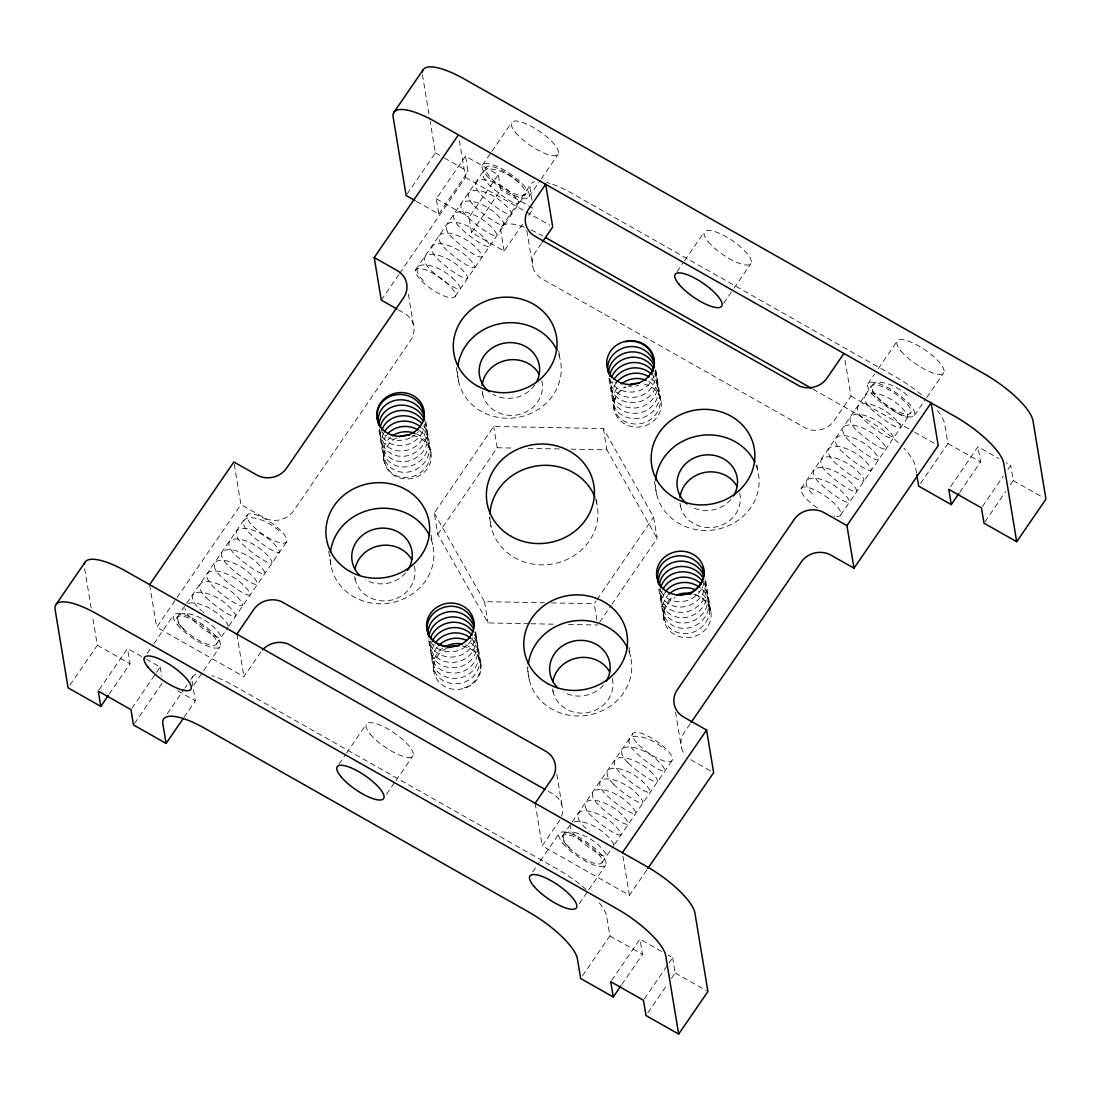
<?xml version="1.0" encoding="UTF-8"?>
<svg xmlns="http://www.w3.org/2000/svg" width="1101" height="1101" viewBox="0 0 1101 1101"><rect width="100%" height="100%" fill="white"/><g stroke="black" fill="none" stroke-linecap="round" stroke-linejoin="round"><path stroke-width="0.75" stroke-dasharray="5 3.75" d="M69.969 685.097L97.328 645.255L92.36 615.253M407.067 194.106L435.363 152.888L430.119 121.22M99.214 689.749L127.51 648.53L145.346 658.646M416.522 201.373L438.831 214.021L436.299 198.744L465.544 156.149L498.258 174.701L500.776 189.978L471.545 232.572L504.134 251.056L523.003 223.572M109.288 694.029L130.042 663.807L127.51 648.53M438.831 214.021L468.076 171.439L465.544 156.149M260.896 651.998L243.927 676.702L156.7 627.253L176.064 599.054M177.027 597.637L240.913 504.575L233.866 461.98M381.276 300.133L398.7 274.755M399.677 273.351L465.503 177.467L459.255 139.786M147.204 653.416L152.86 645.172M153.81 643.796L173.614 614.95M482.403 165.164L490.895 152.805M491.844 151.429L511.648 122.569M177.041 617.372L185.697 604.766M186.661 603.362L247.216 515.144M415.655 269.814L485.83 167.6M131.927 708.287L160.223 667.068L146.832 659.485M471.545 232.572L469.012 217.296L498.258 174.701M134.446 723.577L162.755 682.359M167.269 713.751L184.252 689.02M185.202 687.657L187.087 684.905M190.858 679.413L192.744 676.661M501.533 226.875L530.778 184.294M216.539 643.989L228.072 627.185M229.036 625.781L286.714 541.761M455.153 296.43L525.328 194.216M193.79 685.028L220.2 646.562M528.989 196.776L540.316 180.289M541.252 178.912L558.235 154.181M184.018 717.315L195.345 700.828L192.111 681.299A54.142 16.198 34.5 0 1 196.432 674.101M528.659 215.328L533.379 208.461L500.776 189.978M541.417 243.404L535.76 251.634A21.662 19.859 -9.4 0 0 542.242 278.98L806.634 428.702A21.662 19.859 -9.4 0 0 834.021 420.775L850.99 396.071L844.756 358.389M529.154 623.716L488.032 622.946L437.785 534.329L434.262 513.025L493.688 426.472L603.362 428.523L653.609 517.153L657.132 538.444L612.073 604.064M437.785 534.329L497.212 447.763L493.688 426.472M339.012 764.08L345.604 754.474M346.554 753.098L366.358 724.238M677.046 271.713L683.638 262.093M684.588 260.717L704.392 231.871M386.534 794.33L395.025 781.958M395.975 780.581L412.944 755.85M723.632 303.325L733.06 289.591M734.009 288.214L750.978 263.483M596.893 620.097L594.182 603.706L596.095 600.912M597.059 599.522L653.609 517.153M599.618 622.216L611.124 605.467M646.837 869.928L629.414 895.306L542.187 845.843L559.157 821.14A21.662 19.859 -9.4 0 0 560.519 818.827M532.691 872.006L539.297 862.386M540.247 861.023L559.115 833.54M867.905 383.754L874.497 374.147M878.281 368.642L897.136 341.172M562.528 835.962L571.185 823.355M572.148 821.965L632.717 733.748M801.143 488.417L871.331 386.19M690.121 723.908L684.327 732.344A21.662 19.859 -9.4 0 0 684.739 754.446M602.027 862.578L613.56 845.774M614.523 844.384L672.202 760.364M840.641 515.034L910.816 412.806M579.277 903.618L587.769 891.26M588.718 889.883L605.701 865.152M914.491 415.366L925.803 398.879M926.753 397.516L943.722 372.785M582.553 975.761L609.913 935.919L606.679 916.376A54.142 16.198 34.5 0 0 598.82 902.269M920.587 483.394L947.947 443.538L944.713 424.009A54.142 16.198 34.5 0 0 935.093 407.824M611.674 980.33L639.97 939.112L662.265 951.759M950.645 486.587L978.005 446.745L998.813 458.553M621.748 984.624L642.502 954.402L639.97 939.112M959.783 492.257L980.523 462.021L978.005 446.745M644.374 998.882L667.963 964.531M668.899 963.155L672.683 957.664L668.224 955.131M982.409 506.515L1003.162 476.279M1007.883 469.411L1010.704 465.296L1006.245 462.764M647.856 1012.782L667.66 983.936M671.431 978.445L675.202 972.94L672.683 957.664M984.941 521.791L1005.695 491.569M1010.415 484.688L1013.237 480.573L1010.704 465.296M497.212 447.763L514.346 448.093M528.053 448.341L560.615 448.96M570.896 449.153L606.885 449.827L657.132 538.444M434.262 513.025L484.509 601.641L544.486 602.77M551.34 602.908L594.182 603.706M530.875 623.758L554.863 624.198M568.57 624.46L597.705 625.01M435.363 152.888L442.795 157.099M444.281 157.938L468.076 171.439M947.947 443.538L980.523 462.021M1013.237 480.573L1042.977 497.432M465.503 177.467L524.626 211.007M526.113 211.846L549.771 225.251M850.99 396.071L913.087 431.275M914.559 432.115L938.217 445.533M812.799 389.08L866.515 419.536A54.142 16.198 34.5 0 1 899.668 443.992M436.299 198.744L469.012 217.296M398.411 309.849L404.108 313.083A21.662 19.859 -9.4 0 1 410.59 340.429L293.623 510.795A21.662 19.859 -9.4 0 1 263.745 517.525L240.913 504.575M690.809 759.69L713.641 772.641M548.215 791.261L552.674 793.793A21.662 19.859 -9.4 0 1 561.565 816.378M97.328 645.255L130.042 663.807M177.564 690.754L195.345 700.828M609.913 935.919L642.502 954.402M675.202 972.94L706.429 990.652M916.541 473.113L915.468 466.604A54.142 16.198 34.5 0 0 903.935 448.313M756.896 464.883L757.956 471.269M705.672 580.337L710.819 611.468M680.005 503.295L680.514 506.391M655.811 369.812L660.958 400.943M654.462 481.343L656.581 494.115M658.797 588.87L663.944 620.001M675.532 712.086L681.381 747.414M608.936 378.345L614.083 409.476M603.362 428.523L606.885 449.827M629.001 647.209L630.584 656.788M595.916 498.271L596.728 503.185M558.744 351.068L560.065 359.05M532.031 200.327L530.145 188.918A54.142 16.198 34.5 0 1 534.467 181.72M526.842 230.659L532.815 266.703M622.905 855.986L629.414 895.306M504.134 251.056L500.9 231.513A54.142 16.198 34.5 0 1 524.365 227.246M552.633 688.827L553.142 691.923M556.817 774.237L562.515 808.643M482.114 391.089L482.637 394.186M527.09 666.862L529.209 679.647M422.399 74.565L429.844 119.555M489.505 517.153L491.129 526.994M535.141 803.248L542.187 845.843M456.309 367.528L458.69 381.909M484.509 601.641L488.032 622.946M475.673 632.18L480.834 663.311M408.388 294.228L413.962 327.933M425.812 421.642L430.973 452.772M431.11 534.99L432.693 544.582M428.798 640.713L433.959 671.844M378.937 430.174L384.098 461.305M354.742 576.607L355.265 579.704M328.676 551.45L331.318 567.428M236.88 634.107L243.927 676.702M149.653 584.645L156.7 627.253M160.223 667.068L161.737 676.234M84.639 568.598L91.259 608.592M414.403 566.382A30.319 27.8 -9.4 0 1 389.685 600.417A30.319 27.8 -9.4 0 1 354.756 576.841M612.28 678.588A30.319 27.8 -9.4 0 1 586.778 712.76A30.319 27.8 -9.4 0 1 552.509 687.602M739.652 493.069A30.319 27.8 -9.4 0 1 714.948 527.118A30.319 27.8 -9.4 0 1 680.005 503.542M541.775 380.85A30.319 27.8 -9.4 0 1 517.057 414.898A30.319 27.8 -9.4 0 1 482.128 391.323M412.462 435.501A23.823 21.841 -9.4 0 1 428.372 467.044A23.823 21.841 -9.4 0 1 390.552 472.811A23.823 21.841 -9.4 0 1 396.511 437.937M643.906 383.946A23.823 21.841 -9.4 0 1 658.123 415.614A23.823 21.841 -9.4 0 1 620.895 421.284A23.823 21.841 -9.4 0 1 625.203 386.795M693.768 594.485A23.823 21.841 -9.4 0 1 707.984 626.139A23.823 21.841 -9.4 0 1 670.757 631.809A23.823 21.841 -9.4 0 1 675.064 597.334M462.324 646.026A23.823 21.841 -9.4 0 1 478.233 677.569A23.823 21.841 -9.4 0 1 440.414 683.336A23.823 21.841 -9.4 0 1 446.373 648.461M430.835 538.623A51.981 47.66 -9.4 0 1 389.658 603.059A51.981 47.66 -9.4 0 1 330.204 555.028M628.712 650.829A51.981 47.66 -9.4 0 1 587.549 715.265A51.981 47.66 -9.4 0 1 528.095 667.247M756.084 465.31A51.981 47.66 -9.4 0 1 715.746 529.595A51.981 47.66 -9.4 0 1 655.412 483.27M558.757 354.577A51.981 47.66 -9.4 0 1 516.19 417.664A51.981 47.66 -9.4 0 1 457.576 369.509M603.486 685.056A30.319 27.8 -9.4 0 1 563.519 692.075M730.858 499.537A30.319 27.8 -9.4 0 1 690.891 506.543M534.825 384.91A30.319 27.8 -9.4 0 1 493 394.337M405.608 572.837A30.319 27.8 -9.4 0 1 365.628 579.855M595.875 500.06A54.142 49.655 -9.4 0 1 551.89 564.097A54.142 49.655 -9.4 0 1 489.917 517.319M817.424 507.974A23.823 7.129 34.5 0 1 802.01 487.55A23.823 7.129 34.5 0 1 830.663 500.184A23.823 7.129 34.5 0 1 836.526 516.397M834.833 516.163A23.823 7.129 34.5 0 1 833.897 515.97M429.968 641.167A23.561 20.038 -10.4 0 0 457.92 661.756A23.561 22.722 -7.4 0 0 474.848 631.726M475.26 631.946A23.561 22.722 -7.4 0 1 457.039 656.43A23.561 20.038 -10.4 0 1 429.005 639.64M430.436 641.484A23.561 20.038 -10.4 0 0 456.158 651.118A23.561 22.722 -7.4 0 0 471.214 640.355M472.549 637.809A23.561 22.722 -7.4 0 1 471.93 639.103M474.559 634.437A23.561 22.722 -7.4 0 1 458.8 667.082A23.561 20.038 -10.4 0 1 431.757 642.736M442.726 648.159A23.561 20.038 -10.4 0 0 435.404 672.849A23.561 20.038 -10.4 0 0 461.443 683.06A23.561 22.722 -7.4 0 0 479.362 664.949A23.561 22.722 -7.4 0 0 469.453 642.007M471.985 639.378A23.561 22.722 -7.4 0 1 477.972 661.701A23.561 22.722 -7.4 0 1 460.562 677.734A23.561 20.038 -10.4 0 1 435.886 669.697A23.561 20.038 -10.4 0 1 437.634 646.535M434.331 644.484A23.561 20.038 -10.4 0 0 436.23 665.871A23.561 20.038 -10.4 0 0 459.681 672.408A23.561 22.722 -7.4 0 0 473.058 636.172M465.09 644.787A23.561 22.722 -7.4 0 1 480.6 667.44A23.561 22.722 -7.4 0 1 462.324 688.373M705.273 581.342A23.561 21.456 -29.7 0 1 685.868 606.445A23.561 21.456 -29.7 0 1 659.802 591.567A23.561 21.291 10.2 0 1 659.375 588.911M704.901 581.383A23.561 21.291 10.2 0 1 705.713 583.984A23.561 21.456 -29.7 0 1 688.166 611.413A23.561 21.456 -29.7 0 1 660.683 596.893A23.561 21.291 10.2 0 1 660.49 588.925M703.911 582.883A23.561 21.456 -29.7 0 1 703.085 585.567M702.562 586.888A23.561 21.456 -29.7 0 1 701.943 588.182M701.241 589.434A23.561 21.456 -29.7 0 1 679.221 601.724A23.561 21.456 -29.7 0 1 659.733 588.815M703.924 583.021A23.561 21.291 10.2 0 1 706.594 589.31A23.561 21.456 -29.7 0 1 689.047 616.739A23.561 21.456 -29.7 0 1 661.563 602.219A23.561 21.291 10.2 0 1 662.031 591.664M664.206 618.184A23.561 21.456 -29.7 0 0 691.689 632.703A23.561 21.456 -29.7 0 0 709.237 605.289A23.561 21.291 10.2 0 0 698.378 591.209M708.356 599.962A23.561 21.456 -29.7 0 1 690.809 627.377A23.561 21.456 -29.7 0 1 663.325 612.872A23.561 21.291 10.2 0 1 667.825 595.352M664.564 593.315A23.561 21.291 10.2 0 0 662.444 607.546A23.561 21.456 -29.7 0 0 689.928 622.065A23.561 21.456 -29.7 0 0 707.475 594.636A23.561 21.291 10.2 0 0 703.167 586.076M702.108 589.324A23.561 21.291 10.2 0 1 708.356 599.962M664.206 618.198A23.561 21.291 10.2 0 1 672.904 597.045M695.268 594.664A23.561 21.291 10.2 0 1 710.117 610.601M654.875 370.693A23.561 22.722 -7.4 0 1 638.484 402.044A23.561 20.038 -10.4 0 1 610.752 380.203M655.645 370.831A23.561 22.722 -7.4 0 1 637.603 396.732A23.561 20.038 -10.4 0 1 609.514 378.675M638.663 385.254A23.561 22.722 -7.4 0 1 635.841 386.079M609.445 378.304A23.561 20.038 -10.4 0 0 636.722 391.405A23.561 22.722 -7.4 0 0 654.765 372.62M631.465 386.699A23.561 20.038 -10.4 0 1 628.533 386.712M616.491 382.997A23.561 20.038 -10.4 0 1 615.376 382.226M648.778 381.538A23.561 22.722 -7.4 0 1 660.049 404.535A23.561 22.722 -7.4 0 1 642.007 423.348A23.561 20.038 -10.4 0 1 615.404 412.008A23.561 20.038 -10.4 0 1 625.753 386.946M651.475 378.703A23.561 22.722 -7.4 0 1 658.728 401.301A23.561 22.722 -7.4 0 1 641.126 418.022A23.561 20.038 -10.4 0 1 616.078 409.462A23.561 20.038 -10.4 0 1 619.161 385.818M654.407 373.487A23.561 22.722 -7.4 0 1 639.364 407.37A23.561 20.038 -10.4 0 1 616.835 401.782A23.561 20.038 -10.4 0 1 612.803 381.813M616.436 382.556A23.561 20.038 -10.4 0 0 615.968 405.168A23.561 20.038 -10.4 0 0 640.245 412.696A23.561 22.722 -7.4 0 0 652.687 375.372M379.873 431.551A23.561 21.291 10.2 0 0 380.395 435.542A23.561 21.456 -29.7 0 0 407.865 450.061A23.561 21.456 -29.7 0 0 425.413 422.633M379.253 428.895A23.561 21.291 10.2 0 0 379.515 430.216A23.561 21.456 -29.7 0 0 403.42 445.478A23.561 21.456 -29.7 0 0 424.958 424.105A23.561 21.291 10.2 0 1 426.293 427.959A23.561 21.456 -29.7 0 1 408.746 455.387A23.561 21.456 -29.7 0 1 381.276 440.868A23.561 21.291 10.2 0 1 381.359 431.592M418.394 431.606A23.561 21.456 -29.7 0 1 417.389 432.679M415.215 434.661A23.561 21.456 -29.7 0 1 411.554 437.138M410.233 437.826A23.561 21.456 -29.7 0 1 384.8 435.115M383.809 434.179A23.561 21.456 -29.7 0 1 382.047 432.142M423.734 425.839A23.561 21.291 10.2 0 1 427.174 433.285A23.561 21.456 -29.7 0 1 409.627 460.7A23.561 21.456 -29.7 0 1 382.157 446.194A23.561 21.291 10.2 0 1 383.63 433.147M386.657 435.046A23.561 21.291 10.2 0 0 383.038 451.52A23.561 21.456 -29.7 0 0 410.508 466.026A23.561 21.456 -29.7 0 0 428.055 438.611A23.561 21.291 10.2 0 0 421.821 427.972M419.316 430.615A23.561 21.291 10.2 0 1 428.936 443.923A23.561 21.456 -29.7 0 1 411.402 471.352A23.561 21.456 -29.7 0 1 383.919 456.832A23.561 21.291 10.2 0 1 390.387 437.386M416.343 433.863A23.561 21.291 10.2 0 1 429.83 449.249A23.561 21.456 -29.7 0 1 412.283 476.678A23.561 21.456 -29.7 0 1 384.8 462.159M474.545 206.176A23.561 4.156 38.5 0 0 500.501 224.632A23.561 4.156 38.5 0 0 496.413 214.2A23.561 9.799 30.1 0 0 466.81 201.07A23.561 9.799 30.1 0 0 467.237 216.814A23.561 4.156 38.5 0 0 493.193 235.27A23.561 4.156 38.5 0 0 489.105 224.852A23.561 9.799 30.1 0 0 459.489 211.722A23.561 9.799 30.1 0 0 459.929 227.453A23.561 4.156 38.5 0 0 485.871 245.922A23.561 4.156 38.5 0 0 481.798 235.504A23.561 9.799 30.1 0 0 452.181 222.374A23.561 9.799 30.1 0 0 452.621 238.105A23.561 4.156 38.5 0 0 478.563 256.561A23.561 4.156 38.5 0 0 474.49 246.142A23.561 9.799 30.1 0 0 444.873 233.013A23.561 9.799 30.1 0 0 445.313 248.757A23.561 4.156 38.5 0 0 471.256 267.213A23.561 4.156 38.5 0 0 467.168 256.794A23.561 9.799 30.1 0 0 437.565 243.665A23.561 9.799 30.1 0 0 438.005 259.396A23.561 4.156 38.5 0 0 463.948 277.865A23.561 4.156 38.5 0 0 459.86 267.433A23.561 9.799 30.1 0 0 430.257 254.303A23.561 9.799 30.1 0 0 430.697 270.048A23.561 4.156 38.5 0 0 456.64 288.503A23.561 4.156 38.5 0 0 452.552 278.085M518.337 182.271A23.561 9.799 30.1 0 0 488.734 169.141A23.561 9.799 30.1 0 0 489.174 184.872A23.561 4.156 38.5 0 0 515.117 203.327A23.561 4.156 38.5 0 0 511.029 192.909A23.561 9.799 30.1 0 0 481.426 179.78A23.561 9.799 30.1 0 0 481.853 195.524A23.561 4.156 38.5 0 0 507.809 213.979A23.561 4.156 38.5 0 0 503.721 203.561A23.561 9.799 30.1 0 0 474.118 190.432A23.561 9.799 30.1 0 0 474.545 206.162M423.39 280.686A23.561 9.799 30.1 0 1 422.949 264.956A23.561 9.799 30.1 0 1 452.552 278.099M907.472 395.548A23.561 9.799 30.1 0 0 877.882 382.405A23.561 9.799 30.1 0 0 878.309 398.135A23.561 4.156 38.5 0 0 904.265 416.605A23.561 4.156 38.5 0 0 900.178 406.186A23.561 9.799 30.1 0 0 870.574 393.057A23.561 9.799 30.1 0 0 871.001 408.788A23.561 4.156 38.5 0 0 896.957 427.243A23.561 4.156 38.5 0 0 892.87 416.825A23.561 9.799 30.1 0 0 863.253 403.695A23.561 9.799 30.1 0 0 863.693 419.44A23.561 4.156 38.5 0 0 889.636 437.895A23.561 4.156 38.5 0 0 885.562 427.477A23.561 9.799 30.1 0 0 855.945 414.348A23.561 9.799 30.1 0 0 856.385 430.078A23.561 4.156 38.5 0 0 882.328 448.547A23.561 4.156 38.5 0 0 878.24 438.115A23.561 9.799 30.1 0 0 848.637 424.986A23.561 9.799 30.1 0 0 849.077 440.73A23.561 4.156 38.5 0 0 875.02 459.186A23.561 4.156 38.5 0 0 870.932 448.768A23.561 9.799 30.1 0 0 841.329 435.638A23.561 9.799 30.1 0 0 841.77 451.369A23.561 4.156 38.5 0 0 867.712 469.838A23.561 4.156 38.5 0 0 863.624 459.42A23.561 9.799 30.1 0 0 834.021 446.29A23.561 9.799 30.1 0 0 834.462 462.021A23.561 4.156 38.5 0 0 860.404 480.476A23.561 4.156 38.5 0 0 856.317 470.058A23.561 9.799 30.1 0 0 826.713 456.929A23.561 9.799 30.1 0 0 827.154 472.673A23.561 4.156 38.5 0 0 853.096 491.129A23.561 4.156 38.5 0 0 849.009 480.71A23.561 9.799 30.1 0 0 819.405 467.581A23.561 9.799 30.1 0 0 819.846 483.311M812.524 493.964A23.561 9.799 30.1 0 1 812.098 478.219A23.561 9.799 30.1 0 1 841.701 491.363A23.561 4.156 38.5 0 1 845.788 501.781A23.561 4.156 38.5 0 1 819.832 483.325M627.997 762.732A23.561 9.799 30.1 0 1 627.57 747.001A23.561 9.799 30.1 0 1 657.159 760.144A23.561 4.156 38.5 0 1 661.261 770.549A23.561 4.156 38.5 0 1 635.305 752.093A23.561 9.799 30.1 0 1 634.878 736.349A23.561 9.799 30.1 0 1 664.481 749.492M569.534 847.908A23.561 9.799 30.1 0 1 569.093 832.177A23.561 9.799 30.1 0 1 598.696 845.307A23.561 4.156 38.5 0 1 602.784 855.725A23.561 4.156 38.5 0 1 576.828 837.269A23.561 9.799 30.1 0 1 570.566 825.681M573.938 822.034A23.561 9.799 30.1 0 1 606.004 834.668A23.561 4.156 38.5 0 1 613.601 844.976M649.865 770.783A23.561 4.156 38.5 0 1 653.953 781.201A23.561 4.156 38.5 0 1 627.997 762.745M613.381 784.036A23.561 4.156 38.5 0 0 639.323 802.491A23.561 4.156 38.5 0 0 635.249 792.073A23.561 9.799 30.1 0 0 605.633 778.944A23.561 9.799 30.1 0 0 606.073 794.674A23.561 4.156 38.5 0 0 632.015 813.144A23.561 4.156 38.5 0 0 627.928 802.712A23.561 9.799 30.1 0 0 598.325 789.582A23.561 9.799 30.1 0 0 598.765 805.326A23.561 4.156 38.5 0 0 624.707 823.782A23.561 4.156 38.5 0 0 620.62 813.364A23.561 9.799 30.1 0 0 591.017 800.234A23.561 9.799 30.1 0 0 591.457 815.965A23.561 4.156 38.5 0 0 617.4 834.434A23.561 4.156 38.5 0 0 613.312 824.016A23.561 9.799 30.1 0 0 583.709 810.887A23.561 9.799 30.1 0 0 584.149 826.617A23.561 4.156 38.5 0 0 589.324 831.283M613.381 784.036A23.561 9.799 30.1 0 1 612.94 768.292A23.561 9.799 30.1 0 1 642.544 781.435A23.561 4.156 38.5 0 1 646.631 791.839A23.561 4.156 38.5 0 1 620.689 773.397A23.561 9.799 30.1 0 1 620.262 757.653A23.561 9.799 30.1 0 1 649.851 770.783M205.956 597.389A23.561 4.156 38.5 0 0 231.912 615.831A23.561 4.156 38.5 0 0 227.824 605.412A23.561 9.799 30.1 0 0 198.221 592.283A23.561 9.799 30.1 0 0 198.648 608.027A23.561 4.156 38.5 0 0 201.662 610.807M278.98 530.902A23.561 9.799 30.1 0 0 249.376 517.759A23.561 9.799 30.1 0 0 249.817 533.49A23.561 4.156 38.5 0 0 275.759 551.959A23.561 4.156 38.5 0 0 271.686 541.541A23.561 9.799 30.1 0 0 242.069 528.411A23.561 9.799 30.1 0 0 242.509 544.142A23.561 4.156 38.5 0 0 268.451 562.597A23.561 4.156 38.5 0 0 264.364 552.179A23.561 9.799 30.1 0 0 234.761 539.05A23.561 9.799 30.1 0 0 235.201 554.794A23.561 4.156 38.5 0 0 261.143 573.249A23.561 4.156 38.5 0 0 257.056 562.831A23.561 9.799 30.1 0 0 227.453 549.702A23.561 9.799 30.1 0 0 227.893 565.432A23.561 4.156 38.5 0 0 253.836 583.902A23.561 4.156 38.5 0 0 249.748 573.47A23.561 9.799 30.1 0 0 220.145 560.34A23.561 9.799 30.1 0 0 220.585 576.084A23.561 4.156 38.5 0 0 246.528 594.54A23.561 4.156 38.5 0 0 242.44 584.122A23.561 9.799 30.1 0 0 212.837 570.992A23.561 9.799 30.1 0 0 213.277 586.723A23.561 4.156 38.5 0 0 239.22 605.192A23.561 4.156 38.5 0 0 235.132 594.774A23.561 9.799 30.1 0 0 205.529 581.645A23.561 9.799 30.1 0 0 205.97 597.375M184.032 629.318A23.561 9.799 30.1 0 1 183.606 613.574A23.561 9.799 30.1 0 1 213.195 626.717A23.561 4.156 38.5 0 1 217.296 637.135A23.561 4.156 38.5 0 1 191.34 618.679A23.561 9.799 30.1 0 1 185.023 608.44M188.436 603.431A23.561 9.799 30.1 0 1 220.503 616.065A23.561 4.156 38.5 0 1 228.155 626.084M203.823 612.679A23.561 4.156 38.5 0 1 202.735 611.743M921.578 394.846A54.142 16.198 34.5 0 0 895.746 376.941L572.038 193.391A54.142 16.198 34.5 0 0 551.037 183.757M531.164 230.04A54.142 16.198 34.5 0 1 542.807 235.972M546.619 182.463A54.142 16.198 34.5 0 1 549.798 183.358M586.104 889.402A54.142 16.198 34.5 0 0 557.712 869.322L234.018 685.758A54.142 16.198 34.5 0 0 211.764 675.725M182.972 628.52A23.823 7.129 34.5 0 0 216.278 644.36A23.823 7.129 34.5 0 0 191.12 619.161A23.823 7.129 34.5 0 0 182.972 628.52M491.762 178.747A23.823 7.129 34.5 0 0 525.067 194.588A23.823 7.129 34.5 0 0 499.909 169.375A23.823 7.129 34.5 0 0 491.762 178.747M877.263 397.351A23.823 7.129 34.5 0 0 910.568 413.178A23.823 7.129 34.5 0 0 885.397 387.979A23.823 7.129 34.5 0 0 877.263 397.351M568.46 847.123A23.823 7.129 34.5 0 0 601.765 862.95A23.823 7.129 34.5 0 0 576.607 837.751A23.823 7.129 34.5 0 0 568.46 847.123M421.587 280.975A23.823 7.129 34.5 0 0 454.892 296.802A23.823 7.129 34.5 0 0 429.734 271.603A23.823 7.129 34.5 0 0 421.587 280.975M638.649 744.895A23.823 7.129 34.5 0 0 671.954 760.722A23.823 7.129 34.5 0 0 646.782 735.523A23.823 7.129 34.5 0 0 638.649 744.895M253.147 526.306A23.823 7.129 34.5 0 0 286.453 542.132A23.823 7.129 34.5 0 0 261.295 516.933A23.823 7.129 34.5 0 0 253.147 526.306M871.648 393.497A28.158 8.423 34.5 0 0 912.564 416.701A28.158 8.423 34.5 0 0 889.36 388.488A28.158 8.423 34.5 0 0 871.648 393.497M900.893 350.902A28.158 8.423 34.5 0 0 941.809 374.106A28.158 8.423 34.5 0 0 918.606 345.893A28.158 8.423 34.5 0 0 900.893 350.902M708.149 241.614A28.158 8.423 34.5 0 0 749.065 264.818A28.158 8.423 34.5 0 0 725.862 236.605A28.158 8.423 34.5 0 0 708.149 241.614M486.16 174.908A28.158 8.423 34.5 0 0 527.076 198.111A28.158 8.423 34.5 0 0 503.873 169.898A28.158 8.423 34.5 0 0 486.16 174.908M515.406 132.313A28.158 8.423 34.5 0 0 556.322 155.516A28.158 8.423 34.5 0 0 533.104 127.303A28.158 8.423 34.5 0 0 515.406 132.313M562.859 843.283A28.158 8.423 34.5 0 0 603.775 866.487A28.158 8.423 34.5 0 0 580.571 838.274A28.158 8.423 34.5 0 0 562.859 843.283M370.115 733.982A28.158 8.423 34.5 0 0 411.031 757.185A28.158 8.423 34.5 0 0 387.827 728.972A28.158 8.423 34.5 0 0 370.115 733.982M177.371 624.68A28.158 8.423 34.5 0 0 218.287 647.883A28.158 8.423 34.5 0 0 195.07 619.67A28.158 8.423 34.5 0 0 177.371 624.68"/><path stroke-width="1.5" d="M55.752 604.889L84.997 562.294M393.786 112.522L423.032 69.927M149.653 584.645L233.866 461.98L256.698 474.93A21.662 19.859 -9.4 0 0 286.563 468.2L403.544 297.834A21.662 19.859 -9.4 0 0 397.062 270.488L374.23 257.538L458.443 134.873M100.797 706.402L98.264 691.111L130.978 709.663L133.51 724.94L166.1 743.423L162.865 723.894A54.142 16.198 34.5 0 1 204.772 728.353L528.48 911.903A54.142 16.198 34.5 0 1 577.433 958.971L580.667 978.514L613.257 996.983L610.725 981.707L643.438 1000.258L645.97 1015.535L678.67 1034.087L665.706 955.764A54.142 16.198 34.5 0 0 616.753 908.697L97.026 613.986A54.142 16.198 34.5 0 0 55.119 609.527L68.083 687.85L100.797 706.402L108.338 695.405M236.88 634.107L253.836 609.404A21.662 19.859 -9.4 0 1 281.237 601.476L545.628 751.199A21.662 19.859 -9.4 0 1 552.096 778.545L535.141 803.248M166.1 743.423L183.083 718.692M542.353 242.027L552.73 226.93L545.669 184.335L528.714 209.039A21.662 19.859 -9.4 0 0 535.182 236.385L799.574 386.107A21.662 19.859 -9.4 0 0 826.975 378.166L843.93 353.462M691.098 722.49L801.294 561.978A21.662 19.859 -9.4 0 1 831.159 555.248L854.004 568.199L938.217 445.533L931.157 402.925L846.944 525.604L854.004 568.199M622.368 852.711L706.581 730.046L683.749 717.095A21.662 19.859 -9.4 0 1 677.28 689.749L794.248 519.383A21.662 19.859 -9.4 0 1 824.112 512.653L846.944 525.604M647.815 868.51L713.641 772.641L706.581 730.046M613.257 996.983L620.799 986.001M916.816 474.737L918.702 486.133L951.292 504.616L958.833 493.62M678.67 1034.087L707.915 991.492L694.951 913.169A54.142 16.198 34.5 0 0 645.998 866.102L126.271 571.391A54.142 16.198 34.5 0 0 84.295 564.373M951.292 504.616L948.759 489.339L981.473 507.891L984.005 523.168L1016.705 541.72L1045.95 499.125L1032.986 420.788A54.142 16.198 34.5 0 0 984.033 373.734L464.305 79.024A54.142 16.198 34.5 0 0 422.33 72.005M545.779 237.665L811.313 388.24M415.036 200.533L406.118 195.483L393.153 117.146A54.142 16.198 34.5 0 1 435.06 121.619L954.787 416.329A54.142 16.198 34.5 0 1 1003.74 463.383L1016.705 541.72M396.979 309.037L381.276 300.133L374.23 257.538M545.243 789.582L288.283 644.071A21.662 19.859 -9.4 0 0 262.575 649.865M354.921 569.575A30.319 27.8 -9.4 0 1 379.969 545.669A30.319 27.8 -9.4 0 1 411.733 559.597M552.812 681.78A30.319 27.8 -9.4 0 1 577.86 657.875A30.319 27.8 -9.4 0 1 609.624 671.816M679.978 497.721A30.319 27.8 -9.4 0 1 704.447 472.508A30.319 27.8 -9.4 0 1 736.982 486.284M482.1 385.501A30.319 27.8 -9.4 0 1 506.556 360.288A30.319 27.8 -9.4 0 1 539.105 374.079M399.236 436.739A23.823 21.841 -9.4 0 1 409.503 435.17M629.221 384.896A23.823 21.841 -9.4 0 1 639.502 383.341M680.501 594.953A23.823 21.841 -9.4 0 1 690.85 593.99M447.708 647.828A23.823 21.841 -9.4 0 1 459.365 645.709M330.479 551.918A51.981 47.66 -9.4 0 1 374.34 508.965A51.981 47.66 -9.4 0 1 429.569 535.733M528.356 664.137A51.981 47.66 -9.4 0 1 572.231 621.17A51.981 47.66 -9.4 0 1 627.46 647.952M655.563 480.174A51.981 47.66 -9.4 0 1 698.763 435.79A51.981 47.66 -9.4 0 1 754.832 462.42M457.851 366.399A51.981 47.66 -9.4 0 1 501.712 323.433A51.981 47.66 -9.4 0 1 556.941 350.214M557.491 687.519A30.319 27.8 -9.4 0 1 557.326 650.237A30.319 27.8 -9.4 0 1 597.582 645.158A30.319 27.8 -9.4 0 1 606.156 681.381M687.107 503.997A30.319 27.8 -9.4 0 1 683.349 466.232A30.319 27.8 -9.4 0 1 724.086 459.103A30.319 27.8 -9.4 0 1 733.527 495.863M489.229 391.777A30.319 27.8 -9.4 0 1 485.142 354.426A30.319 27.8 -9.4 0 1 525.315 346.388A30.319 27.8 -9.4 0 1 536.393 382.336M359.614 575.314A30.319 27.8 -9.4 0 1 359.793 537.66A30.319 27.8 -9.4 0 1 400.544 533.503A30.319 27.8 -9.4 0 1 407.453 570.428M489.973 514.071A54.142 49.655 -9.4 0 1 535.967 466.081A54.142 49.655 -9.4 0 1 594.788 496.978M428.963 637.107A23.561 20.038 -10.4 0 1 447.612 617.482A23.561 22.722 -7.4 0 1 473.664 629.111M455.277 645.792A23.561 20.038 -10.4 0 1 427.656 631.479A23.561 20.038 -10.4 0 1 445.85 606.83A23.561 22.722 -7.4 0 1 474.38 626.62M473.967 626.4A23.561 22.722 -7.4 0 0 446.731 612.156A23.561 20.038 -10.4 0 0 428.289 635.566M473.045 631.988A23.561 22.722 -7.4 0 0 448.492 622.808A23.561 20.038 -10.4 0 0 430.477 638.649M438.597 645.53A23.561 20.038 -10.4 0 1 451.149 638.773A23.561 22.722 -7.4 0 1 466.92 640.576M472.109 635.084A23.561 22.722 -7.4 0 0 449.387 628.134A23.561 20.038 -10.4 0 0 432.239 641.525M470.911 638.401A23.561 22.722 -7.4 0 0 450.268 633.447A23.561 20.038 -10.4 0 0 435.872 642.268M462.255 644.03A23.561 22.722 -7.4 0 0 452.029 644.099A23.561 20.038 -10.4 0 0 445.189 646.659M658.494 583.599A23.561 21.291 10.2 0 1 676.909 561.482A23.561 21.291 10.2 0 1 704.021 576.071M659.403 584.92A23.561 21.291 10.2 0 1 678.505 566.698A23.561 21.291 10.2 0 1 703.745 578.892M703.071 568.02A23.561 21.456 -29.7 0 1 689.653 593.852M660.683 587.081A23.561 21.456 -29.7 0 1 659.994 585.925M659.375 584.727A23.561 21.456 -29.7 0 1 658.04 580.929A23.561 21.291 10.2 0 1 676.028 556.156A23.561 21.291 10.2 0 1 703.952 573.332A23.561 21.456 -29.7 0 1 704.213 574.667M660.765 587.617A23.561 21.291 10.2 0 1 679.4 572.025A23.561 21.291 10.2 0 1 703.14 581.865M665.279 592.173A23.561 21.291 10.2 0 1 699.919 587.48M663.05 589.186A23.561 21.291 10.2 0 1 701.227 583.998M668.775 594.347A23.561 21.291 10.2 0 1 695.763 589.888M676.647 595.035A23.561 21.291 10.2 0 1 691.001 593.508M625.547 341.805A23.561 22.722 -7.4 0 1 653.609 368.697M653.237 370.087A23.561 22.722 -7.4 0 1 652.783 371.45M652.232 372.771A23.561 22.722 -7.4 0 1 651.613 374.065M653.526 368.161A23.561 22.722 -7.4 0 0 628.189 357.77A23.561 20.038 -10.4 0 0 609.651 376.143M608.633 373.349A23.561 20.038 -10.4 0 1 627.309 352.444A23.561 22.722 -7.4 0 1 654.531 366.688M654.476 364.101A23.561 22.722 -7.4 0 0 626.428 347.118A23.561 20.038 -10.4 0 0 608.991 374.161M610.119 376.446A23.561 20.038 -10.4 0 1 609.514 375.317M611.44 377.712A23.561 20.038 -10.4 0 1 629.07 363.096A23.561 22.722 -7.4 0 1 652.742 371.133M646.149 380.272A23.561 22.722 -7.4 0 0 631.713 379.074A23.561 20.038 -10.4 0 0 621.267 383.974M651.668 374.34A23.561 22.722 -7.4 0 0 629.951 368.422A23.561 20.038 -10.4 0 0 614.014 379.46M649.136 376.969A23.561 22.722 -7.4 0 0 630.832 373.748A23.561 20.038 -10.4 0 0 617.331 381.51M631.162 384.758A23.561 20.038 -10.4 0 1 632.593 384.387M380.189 427.56A23.561 21.291 10.2 0 1 399.099 410.673A23.561 21.291 10.2 0 1 423.624 421.669M379.005 424.89A23.561 21.291 10.2 0 1 398.947 405.264A23.561 21.291 10.2 0 1 424.601 420.031M377.753 419.577A23.561 21.291 10.2 0 1 395.741 394.805A23.561 21.291 10.2 0 1 423.651 411.98A23.561 21.456 -29.7 0 1 423.885 420.155M378.634 424.903A23.561 21.291 10.2 0 1 396.621 400.131A23.561 21.291 10.2 0 1 424.532 417.307M392.603 435.693A23.561 21.291 10.2 0 1 414.981 433.312M381.73 430.312A23.561 21.291 10.2 0 1 399.264 416.109A23.561 21.291 10.2 0 1 421.944 423.665M384.263 431.964A23.561 21.291 10.2 0 1 420.747 427.023M387.538 434A23.561 21.291 10.2 0 1 418.077 429.858M349.705 571.336A51.981 47.66 -9.4 0 0 429.583 531.411A51.981 47.66 -9.4 0 0 354.04 488.583A51.981 47.66 -9.4 0 0 349.705 571.336M547.596 683.542A51.981 47.66 -9.4 0 0 627.474 643.631A51.981 47.66 -9.4 0 0 551.931 600.788A51.981 47.66 -9.4 0 0 547.596 683.542M674.968 498.024A51.981 47.66 -9.4 0 0 754.846 458.112A51.981 47.66 -9.4 0 0 679.303 415.27A51.981 47.66 -9.4 0 0 674.968 498.024M477.077 385.804A51.981 47.66 -9.4 0 0 556.955 345.893A51.981 47.66 -9.4 0 0 481.412 303.064A51.981 47.66 -9.4 0 0 477.077 385.804M511.167 536.38A54.142 49.655 -9.4 0 0 594.375 494.803A54.142 49.655 -9.4 0 0 515.681 450.185A54.142 49.655 -9.4 0 0 511.167 536.38M390.827 434.702A23.823 21.841 -9.4 0 0 424.119 411.54A23.823 21.841 -9.4 0 0 386.492 397.103A23.823 21.841 -9.4 0 0 390.827 434.702M620.813 382.859A23.823 21.841 -9.4 0 0 654.104 359.697A23.823 21.841 -9.4 0 0 616.491 345.26A23.823 21.841 -9.4 0 0 620.813 382.859M670.674 593.384A23.823 21.841 -9.4 0 0 703.979 570.222A23.823 21.841 -9.4 0 0 666.353 555.785A23.823 21.841 -9.4 0 0 670.674 593.384M440.689 645.227A23.823 21.841 -9.4 0 0 473.98 622.065A23.823 21.841 -9.4 0 0 436.354 607.628A23.823 21.841 -9.4 0 0 440.689 645.227M678.904 284.209A28.158 8.423 34.5 0 0 719.82 307.413A28.158 8.423 34.5 0 0 696.616 279.186A28.158 8.423 34.5 0 0 678.904 284.209M533.613 885.878A28.158 8.423 34.5 0 0 574.543 909.082A28.158 8.423 34.5 0 0 551.326 880.855A28.158 8.423 34.5 0 0 533.613 885.878M340.87 776.577A28.158 8.423 34.5 0 0 381.786 799.78A28.158 8.423 34.5 0 0 358.582 771.567A28.158 8.423 34.5 0 0 340.87 776.577M148.126 667.275A28.158 8.423 34.5 0 0 189.042 690.478A28.158 8.423 34.5 0 0 165.838 662.265A28.158 8.423 34.5 0 0 148.126 667.275"/></g></svg>
